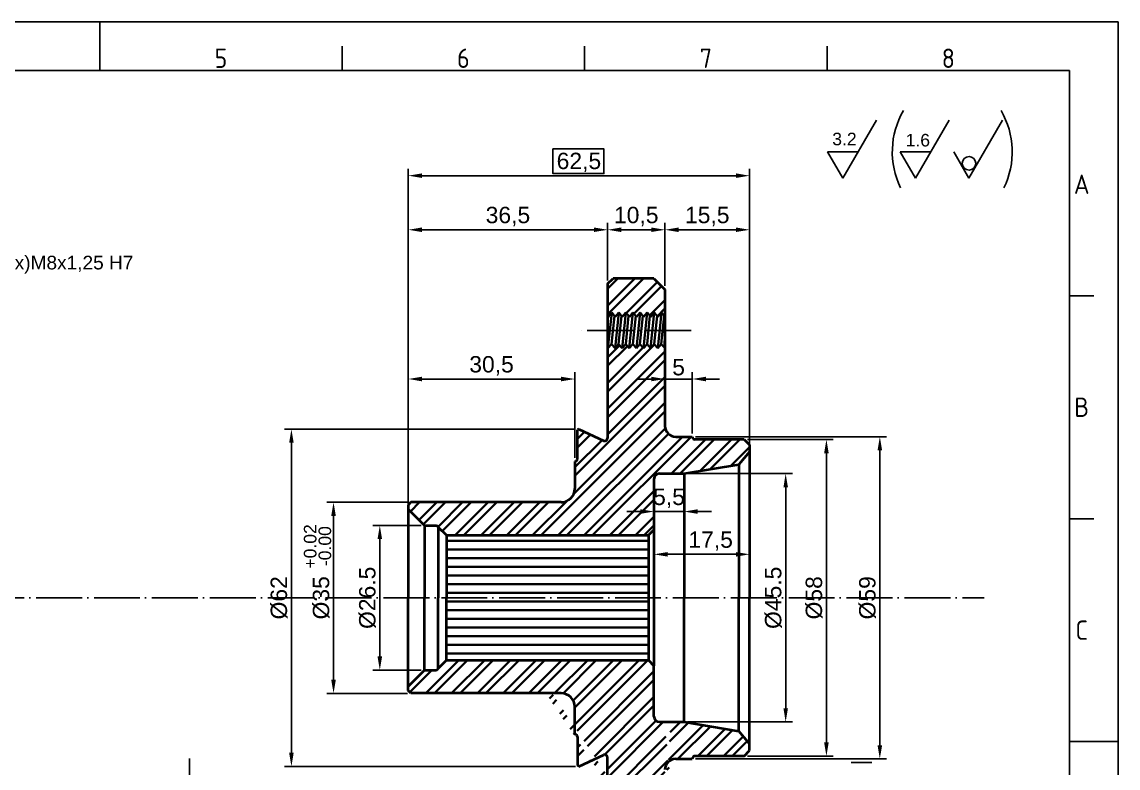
# Model space of a CAD drawing. Header units: millimetres. Extents: x 2626 to 2999, y 1108 to 1371.
# Drawn here: x 2798.1 to 2998.8, y 1234.7 to 1371.4 of the extents above; entities that cross this region are included whole.
import ezdxf
from ezdxf import colors
from ezdxf.entities.mleader import LeaderData, LeaderLine
from ezdxf.enums import TextEntityAlignment as Align
from ezdxf.math import Vec2, Vec3

# ---------------------------------------------------------------- set-up
doc = ezdxf.new("R2010")
doc.units = ezdxf.units.MM
doc.linetypes.add('ACAD_ISO04W100', pattern=[30, 24, -3, 0, -3])
doc.linetypes.add('ACAD_ISO05W100', pattern=[33, 24, -3, 0, -3, 0, -3])
for name, color, linetype, lineweight in [('AM_0', 7, 'Continuous', 40), ('AM_4', 1, 'ACAD_ISO04W100', 25), ('AM_5', 3, 'Continuous', 25), ('AM_7', 4, 'Continuous', 35), ('AM_BOR', 2, 'ACAD_ISO05W100', 35)]:
    doc.layers.add(name, color=color, linetype=linetype, lineweight=lineweight)
doc.styles.add('ACISOTS', font='isocp.shx', dxfattribs={"height": 1})
doc.styles.get("Standard").update_dxf_attribs({"font": 'arial.ttf'})
doc.dimstyles.new('ISO-25', dxfattribs={"dimtxt": 3, "dimasz": 2.5, "dimexe": 1.25, "dimexo": 0.625, "dimtad": 1, "dimtxsty": 'Standard', "dimcen": 2.5, "dimadec": 0, "dimazin": 0, "dimtfac": 1, "dimtmove": 0, "dimatfit": 3, "dimfxl": 1, "dimarcsym": 0})

# ---------------------------------------------------------------- blocks, each defined once
blk = doc.blocks.new('A3 ZTL')
for p, q in [((401.17, 280.82), (19.57, 280.82)), ((401.17, 9.78), (401.17, 280.82))]:
    blk.add_line(p, q)
at = {"layer": 'AM_BOR', "color": 135, "linetype": 'Continuous', "lineweight": 25}
for p, q in [((0, 290.61), (410.96, 290.61)), ((410.96, 290.61), (410.96, 0))]:
    blk.add_line(p, q, dxfattribs=at)
at = {"layer": 'AM_BOR', "color": 135, "lineweight": 25}
for p, q in [((205.48, 280.82), (205.48, 290.61)), ((254.4, 280.82), (254.4, 285.71)), ((303.33, 280.82), (303.33, 285.71)), ((352.25, 280.82), (352.25, 285.71)), ((406.07, 235.32), (401.17, 235.32)), ((406.07, 190.31), (401.17, 190.31)), ((401.17, 145.3), (410.96, 145.3))]:
    blk.add_line(p, q, dxfattribs=at)
at = {"layer": 'AM_BOR', "color": 135, "lineweight": 25, "style": 'ACISOTS'}
for s, p in [('5', (229.94, 283.27)), ('6', (278.86, 283.27)), ('7', (327.79, 283.27)), ('8', (376.71, 283.27)), ('A', (403.62, 257.83)), ('B', (403.62, 212.82)), ('C', (403.62, 167.81))]:
    blk.add_text(s, height=3.91, dxfattribs=at).set_placement(p, align=Align.MIDDLE)
blk = doc.blocks.new('*D11')
at = {"layer": 'AM_5', "color": 0, "lineweight": -2}
for p, q in [((2919.99, 1288.65), (2939.23, 1288.65)), ((2937.98, 1286.15), (2937.98, 1245.65)), ((2919.99, 1243.15), (2939.23, 1243.15))]:
    blk.add_line(p, q, dxfattribs=at)
at = {"layer": 'AM_5', "color": 0}
for points in [[(2937.57, 1286.15), (2938.4, 1286.15), (2937.98, 1288.65)], [(2937.57, 1245.65), (2938.4, 1245.65), (2937.98, 1243.15)]]:
    blk.add_solid(points, dxfattribs=at)
at = {"layer": 'Defpoints', "color": 0}
for p in [(2919.37, 1288.65), (2919.37, 1243.15), (2937.98, 1243.15)]:
    blk.add_point(p, dxfattribs=at)
at = {"layer": 'AM_5', "color": 0, "insert": (2935.74, 1265.9), "char_height": 3, "attachment_point": 5, "rotation": 90}
blk.add_mtext('%%C45.5', dxfattribs=at)
blk = doc.blocks.new('*D12')
at = {"layer": 'AM_5', "color": 0, "lineweight": -2}
for p, q in [((2930.99, 1294.9), (2946.69, 1294.9)), ((2945.44, 1292.4), (2945.44, 1239.4)), ((2930.99, 1236.9), (2946.69, 1236.9))]:
    blk.add_line(p, q, dxfattribs=at)
at = {"layer": 'AM_5', "color": 0}
for points in [[(2945.02, 1292.4), (2945.86, 1292.4), (2945.44, 1294.9)], [(2945.02, 1239.4), (2945.86, 1239.4), (2945.44, 1236.9)]]:
    blk.add_solid(points, dxfattribs=at)
at = {"layer": 'Defpoints', "color": 0}
for p in [(2930.37, 1294.9), (2930.37, 1236.9), (2945.44, 1236.9)]:
    blk.add_point(p, dxfattribs=at)
at = {"layer": 'AM_5', "color": 0, "insert": (2943.2, 1265.9), "char_height": 3, "attachment_point": 5, "rotation": 90}
blk.add_mtext('%%C58', dxfattribs=at)
blk = doc.blocks.new('*D14')
at = {"layer": 'AM_5', "color": 0, "lineweight": -2}
for p, q in [((2921.49, 1295.4), (2956.47, 1295.4)), ((2955.22, 1292.9), (2955.22, 1238.9)), ((2921.49, 1236.4), (2956.47, 1236.4))]:
    blk.add_line(p, q, dxfattribs=at)
at = {"layer": 'AM_5', "color": 0}
for points in [[(2954.8, 1292.9), (2955.64, 1292.9), (2955.22, 1295.4)], [(2954.8, 1238.9), (2955.64, 1238.9), (2955.22, 1236.4)]]:
    blk.add_solid(points, dxfattribs=at)
at = {"layer": 'Defpoints', "color": 0}
for p in [(2920.87, 1295.4), (2920.87, 1236.4), (2955.22, 1236.4)]:
    blk.add_point(p, dxfattribs=at)
at = {"layer": 'AM_5', "color": 0, "insert": (2952.98, 1265.9), "char_height": 3, "attachment_point": 5, "rotation": 90}
blk.add_mtext('%%C59', dxfattribs=at)
blk = doc.blocks.new('*D15')
at = {"layer": 'AM_5', "color": 0, "lineweight": -2}
for p, q in [((2871.24, 1279.15), (2862.41, 1279.15)), ((2863.66, 1276.65), (2863.66, 1255.15)), ((2871.24, 1252.65), (2862.41, 1252.65))]:
    blk.add_line(p, q, dxfattribs=at)
at = {"layer": 'AM_5', "color": 0}
for points in [[(2863.25, 1276.65), (2864.08, 1276.65), (2863.66, 1279.15)], [(2863.25, 1255.15), (2864.08, 1255.15), (2863.66, 1252.65)]]:
    blk.add_solid(points, dxfattribs=at)
at = {"layer": 'Defpoints', "color": 0}
for p in [(2871.87, 1279.15), (2863.66, 1252.65), (2871.87, 1252.65)]:
    blk.add_point(p, dxfattribs=at)
at = {"layer": 'AM_5', "color": 0, "insert": (2861.42, 1265.9), "char_height": 3, "attachment_point": 5, "rotation": 90}
blk.add_mtext('%%C26.5', dxfattribs=at)
blk = doc.blocks.new('*D16')
at = {"layer": 'AM_5', "color": 0, "lineweight": -2}
for p, q in [((2868.74, 1283.4), (2853.94, 1283.4)), ((2855.19, 1280.9), (2855.19, 1250.9)), ((2868.74, 1248.4), (2853.94, 1248.4))]:
    blk.add_line(p, q, dxfattribs=at)
at = {"layer": 'AM_5', "color": 0}
for points in [[(2854.77, 1280.9), (2855.61, 1280.9), (2855.19, 1283.4)], [(2854.77, 1250.9), (2855.61, 1250.9), (2855.19, 1248.4)]]:
    blk.add_solid(points, dxfattribs=at)
at = {"layer": 'Defpoints', "color": 0}
for p in [(2869.37, 1283.4), (2855.19, 1248.4), (2869.37, 1248.4)]:
    blk.add_point(p, dxfattribs=at)
at = {"layer": 'AM_5', "color": 0, "insert": (2852.95, 1265.9), "char_height": 3, "attachment_point": 5, "rotation": 90}
blk.add_mtext('%%c35', dxfattribs=at)
blk = doc.blocks.new('*D17')
at = {"layer": 'AM_5', "color": 0, "lineweight": -2}
for p, q in [((2899.47, 1296.8), (2846.23, 1296.8)), ((2847.48, 1294.3), (2847.48, 1237.51)), ((2899.47, 1235.01), (2846.23, 1235.01))]:
    blk.add_line(p, q, dxfattribs=at)
at = {"layer": 'AM_5', "color": 0}
for points in [[(2847.06, 1294.3), (2847.89, 1294.3), (2847.48, 1296.8)], [(2847.06, 1237.51), (2847.89, 1237.51), (2847.48, 1235.01)]]:
    blk.add_solid(points, dxfattribs=at)
at = {"layer": 'Defpoints', "color": 0}
for p in [(2900.09, 1296.8), (2847.48, 1235.01), (2900.09, 1235.01)]:
    blk.add_point(p, dxfattribs=at)
at = {"layer": 'AM_5', "color": 0, "insert": (2845.23, 1265.9), "char_height": 3, "attachment_point": 5, "rotation": 90}
blk.add_mtext('%%C62', dxfattribs=at)
blk = doc.blocks.new('*D18')
at = {"layer": 'AM_5', "color": 0, "lineweight": -2}
for p, q in [((2915.87, 1306.61), (2915.87, 1307.24)), ((2920.87, 1296.03), (2920.87, 1307.24)), ((2913.37, 1305.99), (2910.87, 1305.99)), ((2920.87, 1305.99), (2915.87, 1305.99)), ((2923.37, 1305.99), (2925.87, 1305.99))]:
    blk.add_line(p, q, dxfattribs=at)
at = {"layer": 'AM_5', "color": 0}
for points in [[(2913.37, 1306.4), (2913.37, 1305.57), (2915.87, 1305.99)], [(2923.37, 1306.4), (2923.37, 1305.57), (2920.87, 1305.99)]]:
    blk.add_solid(points, dxfattribs=at)
at = {"layer": 'Defpoints', "color": 0}
for p in [(2915.87, 1305.99), (2915.87, 1305.99), (2920.87, 1295.4)]:
    blk.add_point(p, dxfattribs=at)
at = {"layer": 'AM_5', "color": 0, "insert": (2918.37, 1308.14), "char_height": 3, "attachment_point": 5}
blk.add_mtext('5', dxfattribs=at)
blk = doc.blocks.new('*D19')
at = {"layer": 'AM_5', "color": 0, "lineweight": -2}
for p, q in [((2915.87, 1323.03), (2915.87, 1334.58)), ((2918.37, 1333.33), (2928.87, 1333.33)), ((2931.37, 1294.53), (2931.37, 1334.58))]:
    blk.add_line(p, q, dxfattribs=at)
at = {"layer": 'AM_5', "color": 0}
for points in [[(2918.37, 1333.75), (2918.37, 1332.92), (2915.87, 1333.33)], [(2928.87, 1333.75), (2928.87, 1332.92), (2931.37, 1333.33)]]:
    blk.add_solid(points, dxfattribs=at)
at = {"layer": 'Defpoints', "color": 0}
for p in [(2931.37, 1333.33), (2915.87, 1322.4), (2931.37, 1293.9)]:
    blk.add_point(p, dxfattribs=at)
at = {"layer": 'AM_5', "color": 0, "insert": (2923.62, 1335.76), "char_height": 3, "attachment_point": 5}
blk.add_mtext('15,5', dxfattribs=at)
blk = doc.blocks.new('*D20')
at = {"layer": 'AM_5', "color": 0, "lineweight": -2}
for p, q in [((2905.37, 1324.03), (2905.37, 1334.58)), ((2907.87, 1333.33), (2913.37, 1333.33)), ((2915.87, 1323.03), (2915.87, 1334.58))]:
    blk.add_line(p, q, dxfattribs=at)
at = {"layer": 'AM_5', "color": 0}
for points in [[(2907.87, 1333.75), (2907.87, 1332.92), (2905.37, 1333.33)], [(2913.37, 1333.75), (2913.37, 1332.92), (2915.87, 1333.33)]]:
    blk.add_solid(points, dxfattribs=at)
at = {"layer": 'Defpoints', "color": 0}
for p in [(2915.87, 1333.33), (2905.37, 1323.4), (2915.87, 1322.4)]:
    blk.add_point(p, dxfattribs=at)
at = {"layer": 'AM_5', "color": 0, "insert": (2910.62, 1335.76), "char_height": 3, "attachment_point": 5}
blk.add_mtext('10,5', dxfattribs=at)
blk = doc.blocks.new('*D21')
at = {"layer": 'AM_5', "color": 0, "lineweight": -2}
for p, q in [((2868.87, 1282.78), (2868.87, 1307.24)), ((2899.37, 1291.53), (2899.37, 1307.24)), ((2871.37, 1305.99), (2896.87, 1305.99))]:
    blk.add_line(p, q, dxfattribs=at)
at = {"layer": 'AM_5', "color": 0}
for points in [[(2871.37, 1306.4), (2871.37, 1305.57), (2868.87, 1305.99)], [(2896.87, 1306.4), (2896.87, 1305.57), (2899.37, 1305.99)]]:
    blk.add_solid(points, dxfattribs=at)
at = {"layer": 'Defpoints', "color": 0}
for p in [(2899.37, 1305.99), (2899.37, 1290.9), (2868.87, 1282.15)]:
    blk.add_point(p, dxfattribs=at)
at = {"layer": 'AM_5', "color": 0, "insert": (2884.12, 1308.41), "char_height": 3, "attachment_point": 5}
blk.add_mtext('30,5', dxfattribs=at)
blk = doc.blocks.new('*D23')
at = {"layer": 'AM_5', "color": 0, "lineweight": -2}
for p, q in [((2868.87, 1283.4), (2868.87, 1334.58)), ((2871.37, 1333.33), (2902.87, 1333.33)), ((2905.37, 1324.03), (2905.37, 1334.58))]:
    blk.add_line(p, q, dxfattribs=at)
at = {"layer": 'AM_5', "color": 0}
for points in [[(2871.37, 1333.75), (2871.37, 1332.92), (2868.87, 1333.33)], [(2902.87, 1333.75), (2902.87, 1332.92), (2905.37, 1333.33)]]:
    blk.add_solid(points, dxfattribs=at)
at = {"layer": 'Defpoints', "color": 0}
for p in [(2905.37, 1333.33), (2905.37, 1323.4), (2868.87, 1282.78)]:
    blk.add_point(p, dxfattribs=at)
at = {"layer": 'AM_5', "color": 0, "insert": (2887.12, 1335.76), "char_height": 3, "attachment_point": 5}
blk.add_mtext('36,5', dxfattribs=at)
blk = doc.blocks.new('*D24')
at = {"layer": 'AM_5', "color": 0, "lineweight": -2}
for p, q in [((2868.87, 1283.15), (2868.87, 1344.49)), ((2871.37, 1343.24), (2928.87, 1343.24)), ((2931.37, 1293.9), (2931.37, 1344.49))]:
    blk.add_line(p, q, dxfattribs=at)
at = {"layer": 'AM_5', "color": 0}
for points in [[(2871.37, 1343.66), (2871.37, 1342.83), (2868.87, 1343.24)], [(2928.87, 1343.66), (2928.87, 1342.83), (2931.37, 1343.24)]]:
    blk.add_solid(points, dxfattribs=at)
at = {"layer": 'Defpoints', "color": 0}
for p in [(2931.37, 1343.24), (2931.37, 1293.28), (2868.87, 1282.53)]:
    blk.add_point(p, dxfattribs=at)
at = {"layer": 'AM_5', "color": 0, "insert": (2900.12, 1345.67), "char_height": 3, "attachment_point": 5}
blk.add_mtext('62,5', dxfattribs=at)
blk = doc.blocks.new('*D31')
at = {"layer": 'AM_5', "color": 0, "lineweight": -2}
for p, q in [((2913.87, 1278.98), (2913.87, 1282.95)), ((2919.37, 1282.33), (2919.37, 1282.95)), ((2911.37, 1281.7), (2908.87, 1281.7)), ((2919.37, 1281.7), (2913.87, 1281.7)), ((2921.87, 1281.7), (2924.37, 1281.7))]:
    blk.add_line(p, q, dxfattribs=at)
at = {"layer": 'AM_5', "color": 0}
for points in [[(2911.37, 1282.12), (2911.37, 1281.29), (2913.87, 1281.7)], [(2921.87, 1282.12), (2921.87, 1281.29), (2919.37, 1281.7)]]:
    blk.add_solid(points, dxfattribs=at)
at = {"layer": 'Defpoints', "color": 0}
for p in [(2913.87, 1281.7), (2919.37, 1281.7), (2913.87, 1278.35)]:
    blk.add_point(p, dxfattribs=at)
at = {"layer": 'AM_5', "color": 0, "insert": (2916.62, 1284.12), "char_height": 3, "attachment_point": 5}
blk.add_mtext('5,5', dxfattribs=at)
blk = doc.blocks.new('*D32')
at = {"layer": 'AM_5', "color": 0, "lineweight": -2}
for p, q in [((2913.87, 1277.73), (2913.87, 1272.62)), ((2931.37, 1274.49), (2931.37, 1275.12)), ((2916.37, 1273.87), (2928.87, 1273.87))]:
    blk.add_line(p, q, dxfattribs=at)
at = {"layer": 'AM_5', "color": 0}
for points in [[(2916.37, 1274.28), (2916.37, 1273.45), (2913.87, 1273.87)], [(2928.87, 1274.28), (2928.87, 1273.45), (2931.37, 1273.87)]]:
    blk.add_solid(points, dxfattribs=at)
at = {"layer": 'Defpoints', "color": 0}
for p in [(2913.87, 1278.35), (2931.37, 1273.87), (2931.37, 1273.87)]:
    blk.add_point(p, dxfattribs=at)
at = {"layer": 'AM_5', "color": 0, "insert": (2924.24, 1276.29), "char_height": 3, "attachment_point": 5}
blk.add_mtext('17,5', dxfattribs=at)
blk = doc.blocks.new('*D43')
at = {"layer": 'AM_5', "color": 0, "lineweight": -2}
blk.add_line((2692.8, 1225.54), (2683.52, 1216.25), dxfattribs=at)
blk.add_arc((2733.17, 1265.9), 68.97, 182.077, 222.923, dxfattribs=at)
at = {"layer": 'AM_5', "color": 0}
for points in [[(2663.83, 1263.39), (2664.66, 1263.41), (2664.2, 1265.9)], [(2682.96, 1219.22), (2682.36, 1218.64), (2684.4, 1217.13)]]:
    blk.add_solid(points, dxfattribs=at)
at = {"layer": 'Defpoints', "color": 0}
for p in [(2662.94, 1265.9), (2974.32, 1265.9), (2666.55, 1248.05), (2703.79, 1236.53), (2693.24, 1225.98)]:
    blk.add_point(p, dxfattribs=at)
at = {"layer": 'AM_5', "color": 0, "insert": (2671.44, 1240.33), "char_height": 3, "attachment_point": 5, "rotation": 292.5}
blk.add_mtext('45°', dxfattribs=at)
blk = doc.blocks.new('*D44')
at = {"layer": 'AM_5', "color": 0, "lineweight": -2}
for p, q in [((2662.31, 1265.9), (2653.08, 1265.9)), ((2733.17, 1191.14), (2733.17, 1185.82))]:
    blk.add_line(p, q, dxfattribs=at)
blk.add_arc((2733.17, 1265.9), 78.83, 181.8171, 268.1829, dxfattribs=at)
at = {"layer": 'AM_5', "color": 0}
for points in [[(2653.96, 1263.39), (2654.79, 1263.41), (2654.33, 1265.9)], [(2730.67, 1187.52), (2730.66, 1186.69), (2733.17, 1187.07)]]:
    blk.add_solid(points, dxfattribs=at)
at = {"layer": 'Defpoints', "color": 0}
for p in [(2733.17, 1340.04), (2662.94, 1265.9), (2974.32, 1265.9), (2664.9, 1226.48), (2733.17, 1191.76)]:
    blk.add_point(p, dxfattribs=at)
at = {"layer": 'AM_5', "color": 0, "insert": (2678.95, 1211.68), "char_height": 3, "attachment_point": 5, "rotation": 315}
blk.add_mtext('90°', dxfattribs=at)

msp = doc.modelspace()

# ---------------------------------------------------------------- hatches: boundary and pattern name
at = {"layer": 'AM_7'}
h = msp.add_hatch(dxfattribs=at)
h.set_pattern_fill('ANSI32', color=256, scale=0.35, style=0)
h.set_pattern_definition([(45, (-535.6003, 0), (-2.3573172, 2.3573172), []), (45, (-534.0288, 0), (-2.3573172, 2.3573172), [])])
h.paths.add_polyline_path([(2915.868, 1322.401), (2913.868, 1324.401), (2906.368, 1324.401), (2905.368, 1323.401), (2905.368, 1317.517), (2905.468, 1317.401), (2906.118, 1318.151), (2906.768, 1317.401), (2907.418, 1318.151), (2908.068, 1317.401), (2908.718, 1318.151), (2909.368, 1317.401), (2910.018, 1318.151), (2910.668, 1317.401), (2911.318, 1318.151), (2911.968, 1317.401), (2912.618, 1318.151), (2913.268, 1317.401), (2913.918, 1318.151), (2914.568, 1317.401), (2915.218, 1318.151), (2915.729, 1317.562), (2915.868, 1317.722)])
h.paths.add_polyline_path([(2915.868, 1312.001), (2915.704, 1311.812), (2915.193, 1312.401), (2914.543, 1311.651), (2913.893, 1312.401), (2913.243, 1311.651), (2912.593, 1312.401), (2911.943, 1311.651), (2911.293, 1312.401), (2910.643, 1311.651), (2909.993, 1312.401), (2909.343, 1311.651), (2908.693, 1312.401), (2908.043, 1311.651), (2907.393, 1312.401), (2906.743, 1311.651), (2906.093, 1312.401), (2905.368, 1311.565), (2905.368, 1295.134, -0.5479046), (2904.657, 1294.681), (2900.094, 1296.796), (2899.868, 1296.651), (2899.868, 1291.401, -0.4142136), (2899.368, 1290.901), (2899.368, 1285.901, -0.4142136), (2896.868, 1283.401), (2869.368, 1283.401), (2868.868, 1282.901), (2868.868, 1282.151), (2871.868, 1279.151), (2874.068, 1279.151, -0.1041293), (2874.368, 1278.851), (2875.868, 1277.351), (2912.868, 1277.351), (2913.868, 1278.351), (2913.868, 1287.651, -0.4142136), (2914.868, 1288.651), (2919.368, 1288.651), (2929.395, 1290.322), (2931.368, 1292.651), (2931.368, 1293.901), (2930.368, 1294.901), (2921.368, 1294.901, -0.4142136), (2920.868, 1295.401), (2917.868, 1295.401, -0.4142136), (2915.868, 1297.401)])
edge = h.paths.add_edge_path()
edge.add_line((2913.868, 1253.451), (2912.868, 1254.451))
edge.add_line((2912.868, 1254.451), (2875.868, 1254.451))
edge.add_line((2875.868, 1254.451), (2874.368, 1252.951))
edge.add_arc((2873.505, 1253.514), 1.03, 303.1105, 326.8895, ccw=False)
edge.add_line((2874.068, 1252.651), (2871.868, 1252.651))
edge.add_line((2871.868, 1252.651), (2868.868, 1249.651))
edge.add_line((2868.868, 1249.651), (2868.868, 1248.901))
edge.add_line((2868.868, 1248.901), (2869.368, 1248.401))
edge.add_line((2869.368, 1248.401), (2895.226, 1248.401))
edge.add_ellipse((2900.956, 1240.634), major_axis=(0, -10.499), ratio=0.8111111, start_angle=31.20215, end_angle=222.28534, ccw=False)
edge.add_line((2905.368, 1231.653), (2905.368, 1222.238))
edge.add_line((2905.368, 1222.238), (2906.093, 1221.401))
edge.add_line((2906.093, 1221.401), (2906.743, 1222.151))
edge.add_line((2906.743, 1222.151), (2907.393, 1221.401))
edge.add_line((2907.393, 1221.401), (2908.043, 1222.151))
edge.add_line((2908.043, 1222.151), (2908.693, 1221.401))
edge.add_line((2908.693, 1221.401), (2909.343, 1222.151))
edge.add_line((2909.343, 1222.151), (2909.993, 1221.401))
edge.add_line((2909.993, 1221.401), (2910.643, 1222.151))
edge.add_line((2910.643, 1222.151), (2911.293, 1221.401))
edge.add_line((2911.293, 1221.401), (2911.943, 1222.151))
edge.add_line((2911.943, 1222.151), (2912.593, 1221.401))
edge.add_line((2912.593, 1221.401), (2913.243, 1222.151))
edge.add_line((2913.243, 1222.151), (2913.893, 1221.401))
edge.add_line((2913.893, 1221.401), (2914.543, 1222.151))
edge.add_line((2914.543, 1222.151), (2915.193, 1221.401))
edge.add_line((2915.193, 1221.401), (2915.868, 1222.18))
edge.add_line((2915.868, 1222.18), (2915.868, 1230.591))
edge.add_ellipse((2921.368, 1236.901), major_axis=(-10.499, 0), ratio=0.7055556, start_angle=302.46743, end_angle=418.40968, ccw=False)
edge.add_line((2915.731, 1243.151), (2914.868, 1243.151))
edge.add_arc((2914.868, 1244.151), 1, 180, 270, ccw=False)
edge.add_line((2913.868, 1244.151), (2913.868, 1253.451))
edge = h.paths.add_edge_path(flags=17)
edge.add_ellipse((2900.956, 1240.634), major_axis=(0, -10.499), ratio=0.8111111, start_angle=31.20215, end_angle=222.28534)
edge.add_line((2895.226, 1248.401), (2896.868, 1248.401))
edge.add_arc((2896.868, 1245.901), 2.5, 0, 90, ccw=False)
edge.add_line((2899.368, 1245.901), (2899.368, 1240.901))
edge.add_arc((2899.368, 1240.401), 0.5, 0, 90, ccw=False)
edge.add_line((2899.868, 1240.401), (2899.868, 1235.151))
edge.add_line((2899.868, 1235.151), (2900.094, 1235.006))
edge.add_line((2900.094, 1235.006), (2904.657, 1237.122))
edge.add_arc((2904.868, 1236.668), 0.5, 0, 114.87415, ccw=False)
edge.add_line((2905.368, 1236.668), (2905.368, 1231.653))
edge = h.paths.add_edge_path()
edge.add_line((2929.395, 1241.48), (2919.368, 1243.151))
edge.add_line((2919.368, 1243.151), (2915.731, 1243.151))
edge.add_ellipse((2921.368, 1236.901), major_axis=(-10.499, 0), ratio=0.7055556, start_angle=302.46743, end_angle=418.40968)
edge.add_line((2915.868, 1230.591), (2915.868, 1234.401))
edge.add_arc((2917.868, 1234.401), 2, 90, 180, ccw=False)
edge.add_line((2917.868, 1236.401), (2920.868, 1236.401))
edge.add_arc((2921.368, 1236.401), 0.5, 90, 180, ccw=False)
edge.add_line((2921.368, 1236.901), (2930.368, 1236.901))
edge.add_line((2930.368, 1236.901), (2931.368, 1237.901))
edge.add_line((2931.368, 1237.901), (2931.368, 1239.151))
edge.add_line((2931.368, 1239.151), (2929.395, 1241.48))
h.paths.add_polyline_path([(2915.868, 1209.401), (2915.868, 1212.401), (2915.218, 1211.651), (2914.568, 1212.401), (2913.918, 1211.651), (2913.268, 1212.401), (2912.618, 1211.651), (2911.968, 1212.401), (2911.318, 1211.651), (2910.668, 1212.401), (2910.018, 1211.651), (2909.368, 1212.401), (2908.718, 1211.651), (2908.068, 1212.401), (2907.418, 1211.651), (2906.768, 1212.401), (2906.118, 1211.651), (2905.468, 1212.401), (2905.368, 1212.286), (2905.368, 1208.401), (2906.368, 1207.401), (2913.868, 1207.401)])
h = msp.add_hatch(dxfattribs=at)
h.set_pattern_fill('ANSI31', color=256, scale=0.5, angle=135, style=0)
h.set_pattern_definition([(180, (-535.6003, 0), (-3e-16, -1.5875), [])])
h.paths.add_polyline_path([(2875.868, 1277.351), (2875.868, 1265.901), (2912.868, 1265.901), (2912.868, 1277.351)])
h.paths.add_polyline_path([(2912.868, 1254.451), (2912.868, 1265.901), (2875.868, 1265.901), (2875.868, 1254.451)])

# ---------------------------------------------------------------- linework, layer by layer
at = {"layer": 'AM_0'}
for p, q in [((2905.368, 1323.401), (2906.368, 1324.401)), ((2905.368, 1323.401), (2905.368, 1295.134)), ((2913.868, 1324.401), (2906.368, 1324.401)), ((2913.868, 1324.401), (2915.868, 1322.401)), ((2915.868, 1322.401), (2915.868, 1297.401)), ((2900.094, 1296.796), (2899.868, 1296.651)), ((2899.868, 1291.401), (2899.868, 1296.651)), ((2900.094, 1296.796), (2904.657, 1294.681)), ((2917.868, 1295.401), (2920.868, 1295.401)), ((2920.868, 1295.401), (2920.868, 1295.401)), ((2930.368, 1294.901), (2921.368, 1294.901)), ((2930.368, 1294.901), (2931.368, 1293.901)), ((2931.368, 1292.651), (2929.395, 1290.322)), ((2931.368, 1293.901), (2931.368, 1292.651)), ((2931.368, 1292.651), (2931.368, 1265.901)), ((2899.368, 1290.901), (2899.368, 1285.901)), ((2899.368, 1290.901), (2899.368, 1290.901)), ((2931.368, 1290.651), (2931.368, 1265.901)), ((2914.868, 1288.651), (2919.368, 1288.651)), ((2919.368, 1288.651), (2929.395, 1290.322)), ((2919.368, 1288.651), (2919.368, 1265.901)), ((2929.395, 1290.322), (2929.395, 1265.901)), ((2913.868, 1287.651), (2913.868, 1278.351)), ((2869.368, 1283.401), (2868.868, 1282.901)), ((2868.868, 1282.901), (2868.868, 1282.151)), ((2896.868, 1283.401), (2869.368, 1283.401)), ((2868.868, 1282.151), (2868.868, 1265.901)), ((2868.868, 1282.151), (2871.868, 1279.151)), ((2871.868, 1279.151), (2874.068, 1279.151)), ((2871.868, 1279.151), (2871.868, 1265.901)), ((2874.368, 1278.851), (2874.368, 1278.851)), ((2874.368, 1278.851), (2874.368, 1265.901)), ((2874.368, 1278.851), (2875.868, 1277.351)), ((2875.868, 1277.351), (2912.868, 1277.351)), ((2875.868, 1277.351), (2875.868, 1265.901)), ((2912.868, 1277.351), (2913.868, 1278.351)), ((2912.868, 1277.351), (2912.868, 1254.451)), ((2913.868, 1278.351), (2913.868, 1253.451)), ((2868.868, 1249.651), (2868.868, 1265.901)), ((2871.868, 1252.651), (2871.868, 1265.901)), ((2874.368, 1252.951), (2874.368, 1265.901)), ((2875.868, 1254.451), (2875.868, 1265.901)), ((2919.368, 1243.151), (2919.368, 1265.901)), ((2929.395, 1241.48), (2929.395, 1265.901)), ((2931.368, 1241.151), (2931.368, 1265.901)), ((2931.368, 1239.151), (2931.368, 1265.901)), ((2868.868, 1249.651), (2871.868, 1252.651)), ((2871.868, 1252.651), (2874.068, 1252.651)), ((2874.368, 1252.951), (2875.868, 1254.451)), ((2874.368, 1252.951), (2874.368, 1252.951)), ((2875.868, 1254.451), (2912.868, 1254.451)), ((2912.868, 1254.451), (2913.868, 1253.451)), ((2913.868, 1244.151), (2913.868, 1253.451)), ((2868.868, 1248.901), (2868.868, 1249.651)), ((2869.368, 1248.401), (2868.868, 1248.901)), ((2896.868, 1248.401), (2869.368, 1248.401)), ((2899.368, 1240.901), (2899.368, 1245.901)), ((2914.868, 1243.151), (2919.368, 1243.151)), ((2919.368, 1243.151), (2929.395, 1241.48)), ((2899.368, 1240.901), (2899.368, 1240.901)), ((2931.368, 1239.151), (2929.395, 1241.48)), ((2899.868, 1240.401), (2899.868, 1235.151)), ((2931.368, 1237.901), (2931.368, 1239.151)), ((2900.094, 1235.006), (2904.657, 1237.122)), ((2905.368, 1208.401), (2905.368, 1236.668)), ((2917.868, 1236.401), (2920.868, 1236.401)), ((2920.868, 1236.401), (2920.868, 1236.401)), ((2930.368, 1236.901), (2921.368, 1236.901)), ((2930.368, 1236.901), (2931.368, 1237.901)), ((2900.094, 1235.006), (2899.868, 1235.151))]:
    msp.add_line(p, q, dxfattribs=at)
for centre, radius, start, end in [((2917.868, 1297.401), 2, 180, 270), ((2904.868, 1295.134), 0.5, 245.12585, 0), ((2921.368, 1295.401), 0.5, 180, 270), ((2899.368, 1291.401), 0.5, 270, 0), ((2914.868, 1287.651), 1, 90, 180), ((2896.868, 1285.901), 2.5, 270, 0), ((2873.505, 1278.289), 1.03, 33.1105, 56.8895), ((2873.505, 1253.514), 1.03, 303.1105, 326.8895), ((2896.868, 1245.901), 2.5, 0, 90), ((2914.868, 1244.151), 1, 180, 270), ((2899.368, 1240.401), 0.5, 0, 90), ((2904.868, 1236.668), 0.5, 0, 114.87415), ((2917.868, 1234.401), 2, 90, 180), ((2921.368, 1236.401), 0.5, 90, 180)]:
    msp.add_arc(centre, radius, start, end, dxfattribs=at)
at = {"layer": 'AM_4', "ltscale": 0.35}
msp.add_line((2920.655, 1314.901), (2900.58, 1314.901), dxfattribs=at)
at = {"layer": 'AM_4', "linetype": 'ACAD_ISO04W100', "ltscale": 0.35}
msp.add_line((2662.937, 1265.901), (2974.322, 1265.901), dxfattribs=at)
at = {"layer": 'AM_4', "color": 1, "ltscale": 0.35}
msp.add_line((2828.788, 1236.48), (2828.788, 1169.67), dxfattribs=at)
at = {"layer": 'AM_5'}
for p, q in [((2954.585, 1353.411), (2948.437, 1342.763)), ((2967.898, 1353.411), (2961.75, 1342.763)), ((2977.687, 1353.411), (2971.54, 1342.763)), ((2945.643, 1347.603), (2951.231, 1347.603)), ((2945.643, 1347.603), (2948.437, 1342.763)), ((2958.956, 1347.603), (2964.545, 1347.603)), ((2958.956, 1347.603), (2961.75, 1342.763)), ((2968.745, 1347.603), (2971.54, 1342.763)), ((2953.756, 1235.699), (2949.95, 1235.699))]:
    msp.add_line(p, q, dxfattribs=at)
msp.add_lwpolyline([(2895.346, 1348.148), (2904.702, 1348.148), (2904.702, 1343.621), (2895.346, 1343.621)], close=True, dxfattribs=at)
msp.add_circle((2971.551, 1345.506), 1.239, dxfattribs=at)
for centre, start, end in [((2972.551, 1347.592), 149.81687, 205.95777), ((2964.416, 1347.592), 334.04223, 30.18313)]:
    msp.add_arc(centre, 15.049, start, end, dxfattribs=at)
at = {"layer": 'AM_7'}
for p, q in [((2905.468, 1317.401), (2905.368, 1317.517)), ((2905.468, 1317.401), (2905.368, 1316.438)), ((2906.118, 1318.151), (2905.443, 1311.651)), ((2905.468, 1317.401), (2906.118, 1318.151)), ((2906.629, 1317.562), (2906.093, 1312.401)), ((2906.118, 1318.151), (2906.768, 1317.401)), ((2907.418, 1318.151), (2906.743, 1311.651)), ((2906.768, 1317.401), (2907.418, 1318.151)), ((2907.929, 1317.562), (2907.393, 1312.401)), ((2908.068, 1317.401), (2907.418, 1318.151)), ((2908.718, 1318.151), (2908.043, 1311.651)), ((2908.068, 1317.401), (2908.718, 1318.151)), ((2909.229, 1317.562), (2908.693, 1312.401)), ((2909.368, 1317.401), (2908.718, 1318.151)), ((2910.018, 1318.151), (2909.343, 1311.651)), ((2909.368, 1317.401), (2910.018, 1318.151)), ((2910.529, 1317.562), (2909.993, 1312.401)), ((2910.668, 1317.401), (2910.018, 1318.151)), ((2911.318, 1318.151), (2910.643, 1311.651)), ((2910.668, 1317.401), (2911.318, 1318.151)), ((2911.829, 1317.562), (2911.293, 1312.401)), ((2911.968, 1317.401), (2911.318, 1318.151)), ((2912.618, 1318.151), (2911.943, 1311.651)), ((2911.968, 1317.401), (2912.618, 1318.151)), ((2913.129, 1317.562), (2912.593, 1312.401)), ((2913.268, 1317.401), (2912.618, 1318.151)), ((2913.918, 1318.151), (2913.243, 1311.651)), ((2913.268, 1317.401), (2913.918, 1318.151)), ((2914.429, 1317.562), (2913.893, 1312.401)), ((2914.568, 1317.401), (2913.918, 1318.151)), ((2915.218, 1318.151), (2914.543, 1311.651)), ((2914.568, 1317.401), (2915.218, 1318.151)), ((2915.729, 1317.562), (2915.193, 1312.401)), ((2915.729, 1317.562), (2915.218, 1318.151)), ((2915.729, 1317.562), (2915.868, 1317.722)), ((2915.868, 1313.392), (2915.704, 1311.812)), ((2905.368, 1311.738), (2905.443, 1311.651)), ((2906.093, 1312.401), (2905.443, 1311.651)), ((2906.093, 1312.401), (2906.743, 1311.651)), ((2906.743, 1311.651), (2907.393, 1312.401)), ((2907.393, 1312.401), (2908.043, 1311.651)), ((2908.693, 1312.401), (2908.043, 1311.651)), ((2908.693, 1312.401), (2909.343, 1311.651)), ((2909.993, 1312.401), (2909.343, 1311.651)), ((2909.993, 1312.401), (2910.643, 1311.651)), ((2911.293, 1312.401), (2910.643, 1311.651)), ((2911.293, 1312.401), (2911.943, 1311.651)), ((2912.593, 1312.401), (2911.943, 1311.651)), ((2912.593, 1312.401), (2913.243, 1311.651)), ((2913.893, 1312.401), (2913.243, 1311.651)), ((2913.893, 1312.401), (2914.543, 1311.651)), ((2915.193, 1312.401), (2914.543, 1311.651)), ((2915.193, 1312.401), (2915.704, 1311.812)), ((2915.868, 1312.001), (2915.704, 1311.812)), ((2915.868, 1311.68), (2915.843, 1311.651))]:
    msp.add_line(p, q, dxfattribs=at)

# ---------------------------------------------------------------- block references
at = {"linetype": 'ByBlock', "lineweight": 0, "xscale": 0.9075000000000002, "yscale": 0.9075000000000002, "zscale": 0.9075000000000002}
msp.add_blockref('A3 ZTL', (2625.9, 1107.689), dxfattribs=at)

# ---------------------------------------------------------------- texts
at = {"layer": 'AM_5', "char_height": 2.3, "attachment_point": 1}
for s, insert in [('3.2', (2946.506, 1351.117)), ('1.6', (2959.94, 1350.895))]:
    msp.add_mtext_dynamic_manual_height_columns(s, width=18.23779, gutter_width=12.5, heights=[0], dxfattribs=dict(at, insert=insert))
at = {"layer": 'AM_5', "char_height": 2.3, "attachment_point": 1, "rotation": 90}
for s, insert in [('+0.02', (2849.759, 1271.252)), ('-0.00', (2852.451, 1271.708))]:
    msp.add_mtext_dynamic_manual_height_columns(s, width=18.23779, gutter_width=12.5, heights=[0], dxfattribs=dict(at, insert=insert))

# ---------------------------------------------------------------- dimensions: what is measured, and where the dimension line sits
at = {"layer": 'AM_5'}
for base, p1, p2, picture, middle in [((2931.368, 1343.243), (2868.868, 1282.526), (2931.368, 1293.276), '*D24', (2900.118, 1345.67)), ((2905.368, 1333.334), (2868.868, 1282.776), (2905.368, 1323.401), '*D23', (2887.118, 1335.762)), ((2915.868, 1333.334), (2905.368, 1323.401), (2915.868, 1322.401), '*D20', (2910.618, 1335.762)), ((2931.368, 1333.334), (2915.868, 1322.401), (2931.368, 1293.901), '*D19', (2923.618, 1335.762)), ((2899.368, 1305.986), (2868.868, 1282.151), (2899.368, 1290.901), '*D21', (2884.118, 1308.414)), ((2915.868, 1305.986), (2920.868, 1295.401), (2915.868, 1305.986), '*D18', (2918.368, 1308.136))]:
    dim = msp.add_linear_dim(base=base, p1=p1, p2=p2, dimstyle='ISO-25', dxfattribs=at)
    dim.commit()
    dim.dimension.update_dxf_attribs({"geometry": picture, "text_midpoint": middle})
for base, line1, picture, middle in [((2664.896, 1226.485), ((2733.168, 1340.038), (2733.168, 1191.765)), '*D44', (2678.949, 1211.683)), ((2666.55, 1248.051), ((2703.795, 1236.528), (2693.244, 1225.978)), '*D43', (2671.437, 1240.332))]:
    dim = msp.add_angular_dim_2l(base=base, line1=line1, line2=((2662.937, 1265.901), (2974.322, 1265.901)), dimstyle='ISO-25', dxfattribs=at)
    dim.commit()
    dim.dimension.update_dxf_attribs({"geometry": picture, "text_midpoint": middle})
for base, p1, p2, text, picture, middle in [((2847.475, 1235.006), (2900.094, 1296.796), (2900.094, 1235.006), '%%C62', '*D17', (2845.235, 1265.901)), ((2955.22, 1236.401), (2920.868, 1295.401), (2920.868, 1236.401), '%%C59', '*D14', (2952.98, 1265.901)), ((2945.44, 1236.901), (2930.368, 1294.901), (2930.368, 1236.901), '%%C58', '*D12', (2943.2, 1265.901)), ((2937.982, 1243.151), (2919.368, 1288.651), (2919.368, 1243.151), '%%C45.5', '*D11', (2935.741, 1265.901)), ((2855.19, 1248.401), (2869.368, 1283.401), (2869.368, 1248.401), '%%c35', '*D16', (2852.949, 1265.901)), ((2863.664, 1252.651), (2871.868, 1279.151), (2871.868, 1252.651), '%%C26.5', '*D15', (2861.424, 1265.901))]:
    dim = msp.add_linear_dim(base=base, p1=p1, p2=p2, angle=90, text=text, dimstyle='ISO-25', dxfattribs=at)
    dim.commit()
    dim.dimension.update_dxf_attribs({"geometry": picture, "text_midpoint": middle})
for base, p1, p2, picture, middle in [((2913.868, 1281.702), (2919.368, 1281.702), (2913.868, 1278.351), '*D31', (2916.618, 1281.702)), ((2931.368, 1273.866), (2913.868, 1278.351), (2931.368, 1273.866), '*D32', (2924.245, 1273.866))]:
    dim = msp.add_linear_dim(base=base, p1=p1, p2=p2, dimstyle='ISO-25', dxfattribs=at)
    dim.commit()
    dim.dimension.update_dxf_attribs({"geometry": picture, "text_midpoint": middle, "dimtype": 160})

# ---------------------------------------------------------------- leaders
ml = msp.add_multileader_mtext('Standard', dxfattribs=at)
ml.set_content('(2x)M8x1,25 H7', color=256)
ml.set_leader_properties()
ml.build(insert=Vec2(0, 0))
ml.multileader.update_dxf_attribs({"arrow_head_size": 2.5})
ctx = ml.context
ctx.base_point, ctx.char_height, ctx.arrow_head_size, ctx.plane_origin = Vec3(2791.704, 1326.948), 2.5, 2.5, Vec3(2770.15, 1304.053)
notes = []
notes.append((ctx, [(0, (1, 1, 0), (2783.704, 1326.948), (1, 0), 8, [(0, [(2770.15, 1304.053)], 0, [])])]))
ctx.mtext.insert, ctx.mtext.flow_direction = Vec3(2793.704, 1328.566), 5
for ctx, leaders in notes:
    for number, flags, end, landing, length, lines in leaders:
        leader = LeaderData()
        leader.index, (leader.has_last_leader_line, leader.has_dogleg_vector, leader.attachment_direction) = number, flags
        leader.last_leader_point, leader.dogleg_vector, leader.dogleg_length = Vec3(end), Vec3(landing), length
        for number, points, colour, breaks in lines:
            line = LeaderLine()
            line.index, line.vertices, line.color, line.breaks = number, Vec3.list(points), colors.encode_raw_color(colour), breaks
            leader.lines.append(line)
        ctx.leaders.append(leader)

doc.saveas('drawing.dxf')
